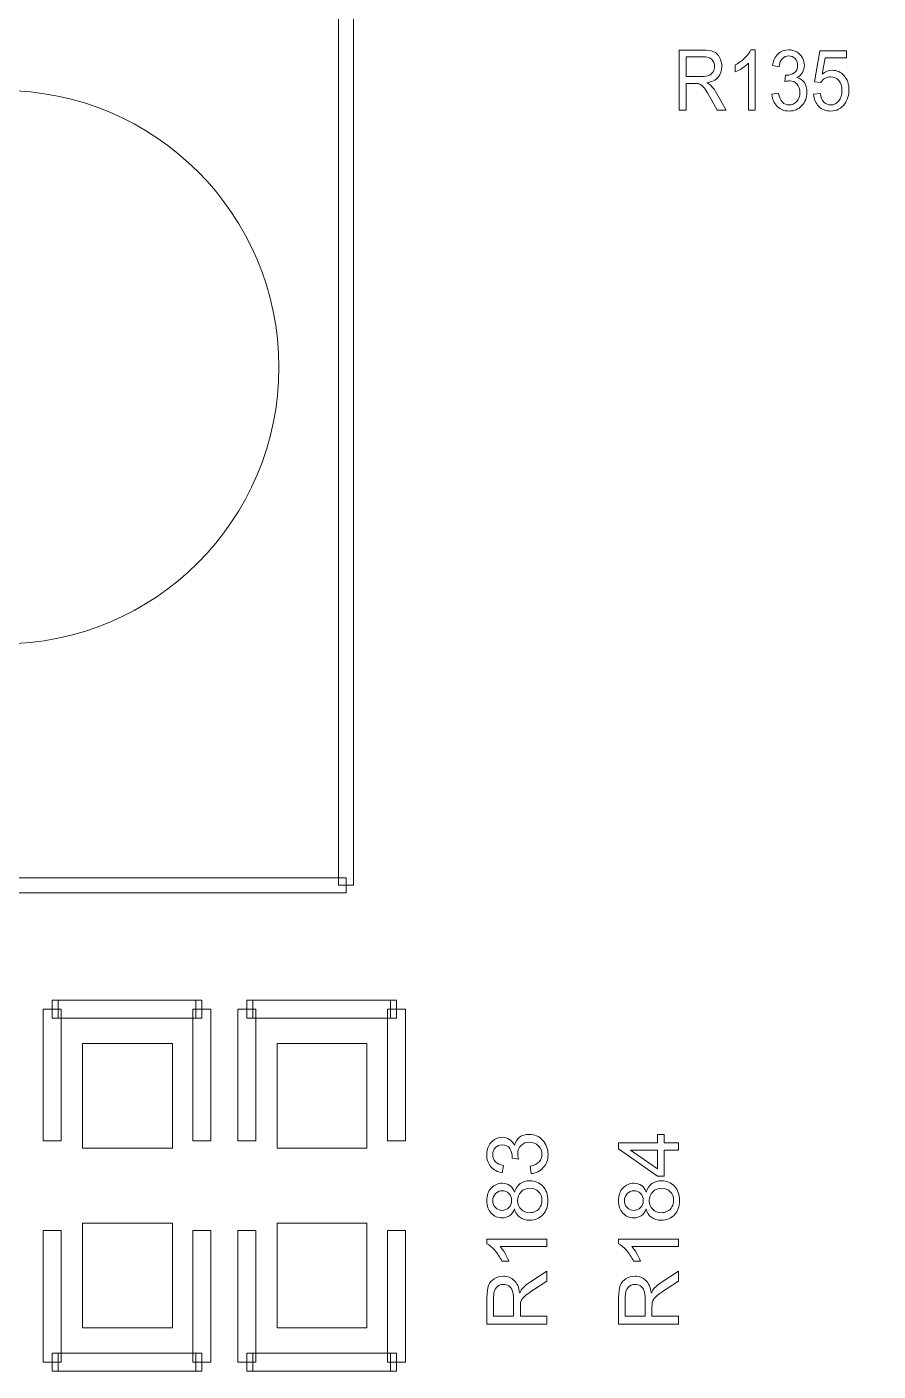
# Model space of a CAD drawing. Header units: millimetres. Extents: x -90 to 99, y -65 to 67.
# Drawn here: x 19.01 to 26.23, y 25.55 to 36.97 of the extents above; entities that cross this region are included whole.
import ezdxf

# ---------------------------------------------------------------- set-up
doc = ezdxf.new("R2010")
doc.units = ezdxf.units.MM
doc.header["$MEASUREMENT"] = 0
for name, color, linetype in [('BG_OUTLINE', 7, 'Continuous'), ('PG_SILKSCREEN_TOP', 7, 'Continuous'), ('PIN_TOP', 7, 'Continuous'), ('RD_SILKSCREEN_TOP', 7, 'Continuous')]:
    doc.layers.add(name, color=color, linetype=linetype)

msp = doc.modelspace()

# ---------------------------------------------------------------- linework, layer by layer
at = {"layer": 'BG_OUTLINE', "color": 3, "lineweight": 9}
msp.add_open_spline([(-71.7269, -61.8795), (-71.7269, -61.8795), (-71.7343, 42.2681), (-71.7343, 42.2681), (-71.7343, 42.2681), (-71.7348, 43.0066), (-71.4419, 43.715), (-70.92, 44.2375), (-70.92, 44.2375), (-70.3982, 44.76), (-69.6866, 45.0538), (-68.9482, 45.0543), (-68.9482, 45.0543), (-68.9482, 45.0543), (75.2046, 45.0543), (75.2046, 45.0543), (75.2046, 45.0543), (76.8319, 45.0552), (78.1763, 43.7805), (78.2661, 42.1556), (78.2661, 42.1556), (78.2661, 42.1556), (78.2661, 31.2814), (78.2661, 31.2814), (78.2661, 31.2814), (78.2661, 31.2814), (72.2646, 31.2814), (72.2646, 31.2814), (72.2646, 31.2814), (72.2646, 31.2814), (72.2646, 26.9814), (72.2646, 26.9814), (72.2646, 26.9814), (72.2646, 26.9814), (78.2661, 26.9814), (78.2661, 26.9814), (78.2661, 26.9814), (78.2661, 26.9814), (78.2661, 18.6553), (78.2661, 18.6553), (78.2661, 18.6553), (78.2661, 18.6553), (72.2496, 18.6553), (72.2496, 18.6553), (72.2496, 18.6553), (72.2496, 18.6553), (72.2496, 14.3553), (72.2496, 14.3553), (72.2496, 14.3553), (72.2496, 14.3553), (78.2661, 14.3553), (78.2661, 14.3553), (78.2661, 14.3553), (78.2661, 14.3553), (78.2661, 9.255), (78.2661, 9.255), (78.2661, 9.255), (78.2661, 9.255), (72.2648, 9.255), (72.2648, 9.255), (72.2648, 9.255), (72.2648, 9.255), (72.2648, 4.955), (72.2648, 4.955), (72.2648, 4.955), (72.2648, 4.955), (78.2661, 4.955), (78.2661, 4.955), (78.2661, 4.955), (78.2661, 4.955), (78.2661, -3.3762), (78.2661, -3.3762), (78.2661, -3.3762), (78.2661, -3.3762), (72.2445, -3.3762), (72.2445, -3.3762), (72.2445, -3.3762), (72.2445, -3.3762), (72.2445, -7.6762), (72.2445, -7.6762), (72.2445, -7.6762), (72.2445, -7.6762), (78.2661, -7.6762), (78.2661, -7.6762), (78.2661, -7.6762), (78.2661, -7.6762), (78.2661, -12.7615), (78.2661, -12.7615), (78.2661, -12.7615), (78.2661, -12.7615), (72.2651, -12.7615), (72.2651, -12.7615), (72.2651, -12.7615), (72.2651, -12.7615), (72.2651, -17.0615), (72.2651, -17.0615), (72.2651, -17.0615), (72.2651, -17.0615), (78.2661, -17.0615), (78.2661, -17.0615), (78.2661, -17.0615), (78.2661, -17.0615), (78.2661, -25.4097), (78.2661, -25.4097), (78.2661, -25.4097), (78.2661, -25.4097), (72.2656, -25.4097), (72.2656, -25.4097), (72.2656, -25.4097), (72.2656, -25.4097), (72.2656, -29.7097), (72.2656, -29.7097), (72.2656, -29.7097), (72.2656, -29.7097), (78.2661, -29.7097), (78.2661, -29.7097), (78.2661, -29.7097), (78.2661, -29.7097), (78.2661, -34.793), (78.2661, -34.793), (78.2661, -34.793), (78.2661, -34.793), (72.2679, -34.793), (72.2679, -34.793), (72.2679, -34.793), (72.2679, -34.793), (72.2679, -39.0929), (72.2679, -39.0929), (72.2679, -39.0929), (72.2679, -39.0929), (78.2661, -39.0929), (78.2661, -39.0929), (78.2661, -39.0929), (78.2661, -39.0929), (78.2661, -47.4269), (78.2661, -47.4269), (78.2661, -47.4269), (78.2661, -47.4269), (72.2679, -47.4269), (72.2679, -47.4269), (72.2679, -47.4269), (72.2679, -47.4269), (72.2679, -51.7269), (72.2679, -51.7269), (72.2679, -51.7269), (72.2679, -51.7269), (78.2661, -51.7269), (78.2661, -51.7269), (78.2661, -51.7269), (78.2661, -51.7269), (78.2661, -51.8138), (78.2661, -51.8138), (78.2661, -51.8138), (78.2661, -51.8138), (78.2656, -61.8468), (78.2656, -61.8468), (78.2656, -61.8468), (78.2661, -62.6669), (77.9407, -63.4536), (77.3612, -64.0339), (77.3612, -64.0339), (76.7817, -64.6142), (75.9915, -64.9405), (75.1713, -64.941), (75.1713, -64.941), (75.1713, -64.941), (-68.6609, -64.9456), (-68.6609, -64.9456), (-68.6609, -64.9456), (-69.4735, -64.9461), (-70.2531, -64.6237), (-70.8281, -64.0495), (-70.8281, -64.0495), (-71.4031, -63.4752), (-71.7264, -62.6922), (-71.7269, -61.8795)], degree=3, knots=[0, 0, 0, 0, 0.0227273, 0.0227273, 0.0227273, 0.0227273, 0.0454545, 0.0454545, 0.0454545, 0.0454545, 0.0681818, 0.0681818, 0.0681818, 0.0681818, 0.0909091, 0.0909091, 0.0909091, 0.0909091, 0.1136364, 0.1136364, 0.1136364, 0.1136364, 0.1363636, 0.1363636, 0.1363636, 0.1363636, 0.1590909, 0.1590909, 0.1590909, 0.1590909, 0.1818182, 0.1818182, 0.1818182, 0.1818182, 0.2045455, 0.2045455, 0.2045455, 0.2045455, 0.2272727, 0.2272727, 0.2272727, 0.2272727, 0.25, 0.25, 0.25, 0.25, 0.2727273, 0.2727273, 0.2727273, 0.2727273, 0.2954545, 0.2954545, 0.2954545, 0.2954545, 0.3181818, 0.3181818, 0.3181818, 0.3181818, 0.3409091, 0.3409091, 0.3409091, 0.3409091, 0.3636364, 0.3636364, 0.3636364, 0.3636364, 0.3863636, 0.3863636, 0.3863636, 0.3863636, 0.4090909, 0.4090909, 0.4090909, 0.4090909, 0.4318182, 0.4318182, 0.4318182, 0.4318182, 0.4545455, 0.4545455, 0.4545455, 0.4545455, 0.4772727, 0.4772727, 0.4772727, 0.4772727, 0.5, 0.5, 0.5, 0.5, 0.5227273, 0.5227273, 0.5227273, 0.5227273, 0.5454545, 0.5454545, 0.5454545, 0.5454545, 0.5681818, 0.5681818, 0.5681818, 0.5681818, 0.5909091, 0.5909091, 0.5909091, 0.5909091, 0.6136364, 0.6136364, 0.6136364, 0.6136364, 0.6363636, 0.6363636, 0.6363636, 0.6363636, 0.6590909, 0.6590909, 0.6590909, 0.6590909, 0.6818182, 0.6818182, 0.6818182, 0.6818182, 0.7045455, 0.7045455, 0.7045455, 0.7045455, 0.7272727, 0.7272727, 0.7272727, 0.7272727, 0.75, 0.75, 0.75, 0.75, 0.7727273, 0.7727273, 0.7727273, 0.7727273, 0.7954545, 0.7954545, 0.7954545, 0.7954545, 0.8181818, 0.8181818, 0.8181818, 0.8181818, 0.8409091, 0.8409091, 0.8409091, 0.8409091, 0.8636364, 0.8636364, 0.8636364, 0.8636364, 0.8863636, 0.8863636, 0.8863636, 0.8863636, 0.9090909, 0.9090909, 0.9090909, 0.9090909, 0.9318182, 0.9318182, 0.9318182, 0.9318182, 0.9545455, 0.9545455, 0.9545455, 0.9545455, 0.9772727, 0.9772727, 0.9772727, 0.9772727, 1, 1, 1, 1], dxfattribs=at)
at = {"layer": 'PG_SILKSCREEN_TOP', "color": 6, "lineweight": 9}
for points in [[(21.6535, 44.9003), (21.6535, 44.9003), (21.7805, 44.9003), (21.7805, 44.9003), (21.7805, 44.9003), (21.7805, 44.9003), (21.7805, 29.6799), (21.7805, 29.6799), (21.7805, 29.6799), (21.7805, 29.6799), (21.6535, 29.6799), (21.6535, 29.6799), (21.6535, 29.6799), (21.6535, 29.6799), (21.6535, 44.9003), (21.6535, 44.9003)], [(21.717, 29.7434), (21.717, 29.7434), (21.717, 29.6164), (21.717, 29.6164), (21.717, 29.6164), (21.717, 29.6164), (-9.1227, 29.6164), (-9.1227, 29.6164), (-9.1227, 29.6164), (-9.1227, 29.6164), (-9.1227, 29.7434), (-9.1227, 29.7434), (-9.1227, 29.7434), (-9.1227, 29.7434), (21.717, 29.7434), (21.717, 29.7434)], [(19.223, 28.5516), (19.223, 28.5516), (19.223, 28.704), (19.223, 28.704), (19.223, 28.704), (19.223, 28.704), (19.2738, 28.704), (19.2738, 28.704), (19.2738, 28.704), (19.2738, 28.704), (19.2738, 28.5516), (19.2738, 28.5516), (19.2738, 28.5516), (19.2738, 28.5516), (19.223, 28.5516), (19.223, 28.5516)], [(19.2738, 28.5516), (19.2738, 28.5516), (19.2738, 28.704), (19.2738, 28.704), (19.2738, 28.704), (19.2738, 28.704), (20.4422, 28.704), (20.4422, 28.704), (20.4422, 28.704), (20.4422, 28.704), (20.4422, 28.5516), (20.4422, 28.5516), (20.4422, 28.5516), (20.4422, 28.5516), (19.2738, 28.5516), (19.2738, 28.5516)], [(20.4422, 28.5516), (20.4422, 28.5516), (20.4422, 28.704), (20.4422, 28.704), (20.4422, 28.704), (20.4422, 28.704), (20.493, 28.704), (20.493, 28.704), (20.493, 28.704), (20.493, 28.704), (20.493, 28.5516), (20.493, 28.5516), (20.493, 28.5516), (20.493, 28.5516), (20.4422, 28.5516), (20.4422, 28.5516)], [(20.874, 28.5516), (20.874, 28.5516), (20.874, 28.704), (20.874, 28.704), (20.874, 28.704), (20.874, 28.704), (20.9248, 28.704), (20.9248, 28.704), (20.9248, 28.704), (20.9248, 28.704), (20.9248, 28.5516), (20.9248, 28.5516), (20.9248, 28.5516), (20.9248, 28.5516), (20.874, 28.5516), (20.874, 28.5516)], [(20.9248, 28.5516), (20.9248, 28.5516), (20.9248, 28.704), (20.9248, 28.704), (20.9248, 28.704), (20.9248, 28.704), (22.0932, 28.704), (22.0932, 28.704), (22.0932, 28.704), (22.0932, 28.704), (22.0932, 28.5516), (22.0932, 28.5516), (22.0932, 28.5516), (22.0932, 28.5516), (20.9248, 28.5516), (20.9248, 28.5516)], [(22.0932, 28.5516), (22.0932, 28.5516), (22.0932, 28.704), (22.0932, 28.704), (22.0932, 28.704), (22.0932, 28.704), (22.144, 28.704), (22.144, 28.704), (22.144, 28.704), (22.144, 28.704), (22.144, 28.5516), (22.144, 28.5516), (22.144, 28.5516), (22.144, 28.5516), (22.0932, 28.5516), (22.0932, 28.5516)], [(19.2992, 27.5102), (19.2992, 27.5102), (19.1468, 27.5102), (19.1468, 27.5102), (19.1468, 27.5102), (19.1468, 27.5102), (19.1468, 28.6278), (19.1468, 28.6278), (19.1468, 28.6278), (19.1468, 28.6278), (19.2992, 28.6278), (19.2992, 28.6278), (19.2992, 28.6278), (19.2992, 28.6278), (19.2992, 27.5102), (19.2992, 27.5102)], [(20.4168, 28.6278), (20.4168, 28.6278), (20.5692, 28.6278), (20.5692, 28.6278), (20.5692, 28.6278), (20.5692, 28.6278), (20.5692, 27.5102), (20.5692, 27.5102), (20.5692, 27.5102), (20.5692, 27.5102), (20.4168, 27.5102), (20.4168, 27.5102), (20.4168, 27.5102), (20.4168, 27.5102), (20.4168, 28.6278), (20.4168, 28.6278)], [(20.9502, 27.5102), (20.9502, 27.5102), (20.7978, 27.5102), (20.7978, 27.5102), (20.7978, 27.5102), (20.7978, 27.5102), (20.7978, 28.6278), (20.7978, 28.6278), (20.7978, 28.6278), (20.7978, 28.6278), (20.9502, 28.6278), (20.9502, 28.6278), (20.9502, 28.6278), (20.9502, 28.6278), (20.9502, 27.5102), (20.9502, 27.5102)], [(22.0678, 28.6278), (22.0678, 28.6278), (22.2202, 28.6278), (22.2202, 28.6278), (22.2202, 28.6278), (22.2202, 28.6278), (22.2202, 27.5102), (22.2202, 27.5102), (22.2202, 27.5102), (22.2202, 27.5102), (22.0678, 27.5102), (22.0678, 27.5102), (22.0678, 27.5102), (22.0678, 27.5102), (22.0678, 28.6278), (22.0678, 28.6278)], [(19.1468, 26.7482), (19.1468, 26.7482), (19.2992, 26.7482), (19.2992, 26.7482), (19.2992, 26.7482), (19.2992, 26.7482), (19.2992, 25.6306), (19.2992, 25.6306), (19.2992, 25.6306), (19.2992, 25.6306), (19.1468, 25.6306), (19.1468, 25.6306), (19.1468, 25.6306), (19.1468, 25.6306), (19.1468, 26.7482), (19.1468, 26.7482)], [(20.5692, 25.6306), (20.5692, 25.6306), (20.4168, 25.6306), (20.4168, 25.6306), (20.4168, 25.6306), (20.4168, 25.6306), (20.4168, 26.7482), (20.4168, 26.7482), (20.4168, 26.7482), (20.4168, 26.7482), (20.5692, 26.7482), (20.5692, 26.7482), (20.5692, 26.7482), (20.5692, 26.7482), (20.5692, 25.6306), (20.5692, 25.6306)], [(20.7978, 26.7482), (20.7978, 26.7482), (20.9502, 26.7482), (20.9502, 26.7482), (20.9502, 26.7482), (20.9502, 26.7482), (20.9502, 25.6306), (20.9502, 25.6306), (20.9502, 25.6306), (20.9502, 25.6306), (20.7978, 25.6306), (20.7978, 25.6306), (20.7978, 25.6306), (20.7978, 25.6306), (20.7978, 26.7482), (20.7978, 26.7482)], [(22.2202, 25.6306), (22.2202, 25.6306), (22.0678, 25.6306), (22.0678, 25.6306), (22.0678, 25.6306), (22.0678, 25.6306), (22.0678, 26.7482), (22.0678, 26.7482), (22.0678, 26.7482), (22.0678, 26.7482), (22.2202, 26.7482), (22.2202, 26.7482), (22.2202, 26.7482), (22.2202, 26.7482), (22.2202, 25.6306), (22.2202, 25.6306)], [(19.223, 25.5544), (19.223, 25.5544), (19.223, 25.7068), (19.223, 25.7068), (19.223, 25.7068), (19.223, 25.7068), (19.2738, 25.7068), (19.2738, 25.7068), (19.2738, 25.7068), (19.2738, 25.7068), (19.2738, 25.5544), (19.2738, 25.5544), (19.2738, 25.5544), (19.2738, 25.5544), (19.223, 25.5544), (19.223, 25.5544)], [(19.2738, 25.5544), (19.2738, 25.5544), (19.2738, 25.7068), (19.2738, 25.7068), (19.2738, 25.7068), (19.2738, 25.7068), (20.4422, 25.7068), (20.4422, 25.7068), (20.4422, 25.7068), (20.4422, 25.7068), (20.4422, 25.5544), (20.4422, 25.5544), (20.4422, 25.5544), (20.4422, 25.5544), (19.2738, 25.5544), (19.2738, 25.5544)], [(20.4422, 25.5544), (20.4422, 25.5544), (20.4422, 25.7068), (20.4422, 25.7068), (20.4422, 25.7068), (20.4422, 25.7068), (20.493, 25.7068), (20.493, 25.7068), (20.493, 25.7068), (20.493, 25.7068), (20.493, 25.5544), (20.493, 25.5544), (20.493, 25.5544), (20.493, 25.5544), (20.4422, 25.5544), (20.4422, 25.5544)], [(20.874, 25.5544), (20.874, 25.5544), (20.874, 25.7068), (20.874, 25.7068), (20.874, 25.7068), (20.874, 25.7068), (20.9248, 25.7068), (20.9248, 25.7068), (20.9248, 25.7068), (20.9248, 25.7068), (20.9248, 25.5544), (20.9248, 25.5544), (20.9248, 25.5544), (20.9248, 25.5544), (20.874, 25.5544), (20.874, 25.5544)], [(20.9248, 25.5544), (20.9248, 25.5544), (20.9248, 25.7068), (20.9248, 25.7068), (20.9248, 25.7068), (20.9248, 25.7068), (22.0932, 25.7068), (22.0932, 25.7068), (22.0932, 25.7068), (22.0932, 25.7068), (22.0932, 25.5544), (22.0932, 25.5544), (22.0932, 25.5544), (22.0932, 25.5544), (20.9248, 25.5544), (20.9248, 25.5544)], [(22.0932, 25.5544), (22.0932, 25.5544), (22.0932, 25.7068), (22.0932, 25.7068), (22.0932, 25.7068), (22.0932, 25.7068), (22.144, 25.7068), (22.144, 25.7068), (22.144, 25.7068), (22.144, 25.7068), (22.144, 25.5544), (22.144, 25.5544), (22.144, 25.5544), (22.144, 25.5544), (22.0932, 25.5544), (22.0932, 25.5544)]]:
    msp.add_open_spline(points, degree=3, knots=[0, 0, 0, 0, 0.25, 0.25, 0.25, 0.25, 0.5, 0.5, 0.5, 0.5, 0.75, 0.75, 0.75, 0.75, 1, 1, 1, 1], dxfattribs=at)
at = {"layer": 'PIN_TOP', "lineweight": 9}
for points in [[(21.1471, 34.0799), (21.1471, 35.3778), (20.0949, 36.43), (18.7971, 36.43), (18.7971, 36.43), (17.4992, 36.43), (16.447, 35.3778), (16.447, 34.08), (16.447, 34.08), (16.447, 32.7821), (17.4992, 31.7299), (18.797, 31.7299), (18.797, 31.7299), (20.0949, 31.7299), (21.1471, 32.7821), (21.1471, 34.0799)], [(19.4806, 28.3357), (19.4806, 28.3357), (20.2426, 28.3357), (20.2426, 28.3357), (20.2426, 28.3357), (20.2426, 28.3357), (20.2426, 27.4467), (20.2426, 27.4467), (20.2426, 27.4467), (20.2426, 27.4467), (19.4806, 27.4467), (19.4806, 27.4467), (19.4806, 27.4467), (19.4806, 27.4467), (19.4806, 28.3357), (19.4806, 28.3357)], [(21.1316, 28.3357), (21.1316, 28.3357), (21.8936, 28.3357), (21.8936, 28.3357), (21.8936, 28.3357), (21.8936, 28.3357), (21.8936, 27.4467), (21.8936, 27.4467), (21.8936, 27.4467), (21.8936, 27.4467), (21.1316, 27.4467), (21.1316, 27.4467), (21.1316, 27.4467), (21.1316, 27.4467), (21.1316, 28.3357), (21.1316, 28.3357)], [(19.4806, 26.8117), (19.4806, 26.8117), (20.2426, 26.8117), (20.2426, 26.8117), (20.2426, 26.8117), (20.2426, 26.8117), (20.2426, 25.9227), (20.2426, 25.9227), (20.2426, 25.9227), (20.2426, 25.9227), (19.4806, 25.9227), (19.4806, 25.9227), (19.4806, 25.9227), (19.4806, 25.9227), (19.4806, 26.8117), (19.4806, 26.8117)], [(21.1316, 26.8117), (21.1316, 26.8117), (21.8936, 26.8117), (21.8936, 26.8117), (21.8936, 26.8117), (21.8936, 26.8117), (21.8936, 25.9227), (21.8936, 25.9227), (21.8936, 25.9227), (21.8936, 25.9227), (21.1316, 25.9227), (21.1316, 25.9227), (21.1316, 25.9227), (21.1316, 25.9227), (21.1316, 26.8117), (21.1316, 26.8117)]]:
    msp.add_open_spline(points, degree=3, knots=[0, 0, 0, 0, 0.25, 0.25, 0.25, 0.25, 0.5, 0.5, 0.5, 0.5, 0.75, 0.75, 0.75, 0.75, 1, 1, 1, 1], dxfattribs=at)
at = {"layer": 'RD_SILKSCREEN_TOP', "color": 8, "lineweight": 9}
for points, knots in [([(24.5434, 36.2646), (24.5434, 36.2646), (24.5434, 36.7737), (24.5434, 36.7737), (24.5434, 36.7737), (24.5434, 36.7737), (24.7449, 36.7737), (24.7449, 36.7737), (24.7449, 36.7737), (24.7855, 36.7737), (24.8163, 36.7691), (24.8373, 36.76), (24.8373, 36.76), (24.8584, 36.7508), (24.8752, 36.7347), (24.888, 36.7116), (24.888, 36.7116), (24.9006, 36.6884), (24.9068, 36.6628), (24.9068, 36.6348), (24.9068, 36.6348), (24.9068, 36.5986), (24.8964, 36.5683), (24.8755, 36.5435), (24.8755, 36.5435), (24.8546, 36.5187), (24.8223, 36.503), (24.7787, 36.4962), (24.7787, 36.4962), (24.7947, 36.4877), (24.8068, 36.4793), (24.815, 36.4708), (24.815, 36.4708), (24.8326, 36.4528), (24.8492, 36.4302), (24.865, 36.4032), (24.865, 36.4032), (24.865, 36.4032), (24.944, 36.2646), (24.944, 36.2646), (24.944, 36.2646), (24.944, 36.2646), (24.8683, 36.2646), (24.8683, 36.2646), (24.8683, 36.2646), (24.8683, 36.2646), (24.8082, 36.3706), (24.8082, 36.3706), (24.8082, 36.3706), (24.7906, 36.401), (24.7762, 36.4245), (24.7647, 36.4406), (24.7647, 36.4406), (24.7534, 36.4569), (24.7432, 36.4682), (24.7343, 36.4746), (24.7343, 36.4746), (24.7253, 36.4812), (24.7162, 36.4857), (24.7069, 36.4883), (24.7069, 36.4883), (24.7, 36.4898), (24.6889, 36.4906), (24.6733, 36.4906), (24.6733, 36.4906), (24.6733, 36.4906), (24.6036, 36.4906), (24.6036, 36.4906), (24.6036, 36.4906), (24.6036, 36.4906), (24.6036, 36.2646), (24.6036, 36.2646), (24.6036, 36.2646), (24.6036, 36.2646), (24.5434, 36.2646), (24.5434, 36.2646)], [0, 0, 0, 0, 0.0526316, 0.0526316, 0.0526316, 0.0526316, 0.1052632, 0.1052632, 0.1052632, 0.1052632, 0.1578947, 0.1578947, 0.1578947, 0.1578947, 0.2105263, 0.2105263, 0.2105263, 0.2105263, 0.2631579, 0.2631579, 0.2631579, 0.2631579, 0.3157895, 0.3157895, 0.3157895, 0.3157895, 0.3684211, 0.3684211, 0.3684211, 0.3684211, 0.4210526, 0.4210526, 0.4210526, 0.4210526, 0.4736842, 0.4736842, 0.4736842, 0.4736842, 0.5263158, 0.5263158, 0.5263158, 0.5263158, 0.5789474, 0.5789474, 0.5789474, 0.5789474, 0.6315789, 0.6315789, 0.6315789, 0.6315789, 0.6842105, 0.6842105, 0.6842105, 0.6842105, 0.7368421, 0.7368421, 0.7368421, 0.7368421, 0.7894737, 0.7894737, 0.7894737, 0.7894737, 0.8421053, 0.8421053, 0.8421053, 0.8421053, 0.8947368, 0.8947368, 0.8947368, 0.8947368, 0.9473684, 0.9473684, 0.9473684, 0.9473684, 1, 1, 1, 1]), ([(25.1886, 36.2646), (25.1886, 36.2646), (25.1329, 36.2646), (25.1329, 36.2646), (25.1329, 36.2646), (25.1329, 36.2646), (25.1329, 36.6629), (25.1329, 36.6629), (25.1329, 36.6629), (25.1194, 36.6485), (25.1018, 36.6342), (25.08, 36.6198), (25.08, 36.6198), (25.0582, 36.6055), (25.0385, 36.5947), (25.0212, 36.5876), (25.0212, 36.5876), (25.0212, 36.5876), (25.0212, 36.6479), (25.0212, 36.6479), (25.0212, 36.6479), (25.0525, 36.6644), (25.0798, 36.6843), (25.1031, 36.7077), (25.1031, 36.7077), (25.1264, 36.7311), (25.143, 36.7538), (25.1527, 36.7758), (25.1527, 36.7758), (25.1527, 36.7758), (25.1886, 36.7758), (25.1886, 36.7758), (25.1886, 36.7758), (25.1886, 36.7758), (25.1886, 36.2646), (25.1886, 36.2646)], [0, 0, 0, 0, 0.1111111, 0.1111111, 0.1111111, 0.1111111, 0.2222222, 0.2222222, 0.2222222, 0.2222222, 0.3333333, 0.3333333, 0.3333333, 0.3333333, 0.4444444, 0.4444444, 0.4444444, 0.4444444, 0.5555556, 0.5555556, 0.5555556, 0.5555556, 0.6666667, 0.6666667, 0.6666667, 0.6666667, 0.7777778, 0.7777778, 0.7777778, 0.7777778, 0.8888889, 0.8888889, 0.8888889, 0.8888889, 1, 1, 1, 1]), ([(25.3319, 36.399), (25.3319, 36.399), (25.3876, 36.4073), (25.3876, 36.4073), (25.3876, 36.4073), (25.3941, 36.3719), (25.405, 36.3464), (25.4204, 36.3307), (25.4204, 36.3307), (25.4358, 36.3151), (25.4546, 36.3073), (25.4766, 36.3073), (25.4766, 36.3073), (25.5029, 36.3073), (25.5251, 36.3175), (25.5432, 36.3379), (25.5432, 36.3379), (25.5612, 36.3582), (25.5703, 36.3835), (25.5703, 36.4136), (25.5703, 36.4136), (25.5703, 36.4423), (25.562, 36.466), (25.5452, 36.4846), (25.5452, 36.4846), (25.5284, 36.5032), (25.5072, 36.5126), (25.4813, 36.5126), (25.4813, 36.5126), (25.4707, 36.5126), (25.4576, 36.5102), (25.4419, 36.5056), (25.4419, 36.5056), (25.4419, 36.5056), (25.4481, 36.5605), (25.4481, 36.5605), (25.4481, 36.5605), (25.4519, 36.56), (25.4548, 36.5597), (25.4572, 36.5597), (25.4572, 36.5597), (25.4809, 36.5597), (25.5023, 36.5667), (25.5213, 36.5806), (25.5213, 36.5806), (25.5404, 36.5945), (25.5498, 36.6159), (25.5498, 36.6449), (25.5498, 36.6449), (25.5498, 36.6677), (25.5429, 36.6868), (25.529, 36.7018), (25.529, 36.7018), (25.5152, 36.7168), (25.4973, 36.7244), (25.4754, 36.7244), (25.4754, 36.7244), (25.4537, 36.7244), (25.4356, 36.7167), (25.4212, 36.7015), (25.4212, 36.7015), (25.4067, 36.6862), (25.3973, 36.6632), (25.3932, 36.6326), (25.3932, 36.6326), (25.3932, 36.6326), (25.3375, 36.6438), (25.3375, 36.6438), (25.3375, 36.6438), (25.3442, 36.6857), (25.3598, 36.7182), (25.3839, 36.7412), (25.3839, 36.7412), (25.4081, 36.7642), (25.4382, 36.7758), (25.4742, 36.7758), (25.4742, 36.7758), (25.4989, 36.7758), (25.5218, 36.7698), (25.5427, 36.7579), (25.5427, 36.7579), (25.5635, 36.746), (25.5795, 36.7297), (25.5906, 36.7091), (25.5906, 36.7091), (25.6016, 36.6885), (25.6073, 36.6667), (25.6073, 36.6434), (25.6073, 36.6434), (25.6073, 36.6215), (25.602, 36.6015), (25.5914, 36.5833), (25.5914, 36.5833), (25.5808, 36.5653), (25.5652, 36.551), (25.5446, 36.5403), (25.5446, 36.5403), (25.5714, 36.5334), (25.5923, 36.519), (25.6073, 36.497), (25.6073, 36.497), (25.6221, 36.4752), (25.6295, 36.4479), (25.6295, 36.415), (25.6295, 36.415), (25.6295, 36.3706), (25.6151, 36.3329), (25.5861, 36.3019), (25.5861, 36.3019), (25.5572, 36.271), (25.5206, 36.2556), (25.4764, 36.2556), (25.4764, 36.2556), (25.4364, 36.2556), (25.4033, 36.2689), (25.377, 36.2955), (25.377, 36.2955), (25.3506, 36.3221), (25.3356, 36.3566), (25.3319, 36.399)], [0, 0, 0, 0, 0.0333333, 0.0333333, 0.0333333, 0.0333333, 0.0666667, 0.0666667, 0.0666667, 0.0666667, 0.1, 0.1, 0.1, 0.1, 0.1333333, 0.1333333, 0.1333333, 0.1333333, 0.1666667, 0.1666667, 0.1666667, 0.1666667, 0.2, 0.2, 0.2, 0.2, 0.2333333, 0.2333333, 0.2333333, 0.2333333, 0.2666667, 0.2666667, 0.2666667, 0.2666667, 0.3, 0.3, 0.3, 0.3, 0.3333333, 0.3333333, 0.3333333, 0.3333333, 0.3666667, 0.3666667, 0.3666667, 0.3666667, 0.4, 0.4, 0.4, 0.4, 0.4333333, 0.4333333, 0.4333333, 0.4333333, 0.4666667, 0.4666667, 0.4666667, 0.4666667, 0.5, 0.5, 0.5, 0.5, 0.5333333, 0.5333333, 0.5333333, 0.5333333, 0.5666667, 0.5666667, 0.5666667, 0.5666667, 0.6, 0.6, 0.6, 0.6, 0.6333333, 0.6333333, 0.6333333, 0.6333333, 0.6666667, 0.6666667, 0.6666667, 0.6666667, 0.7, 0.7, 0.7, 0.7, 0.7333333, 0.7333333, 0.7333333, 0.7333333, 0.7666667, 0.7666667, 0.7666667, 0.7666667, 0.8, 0.8, 0.8, 0.8, 0.8333333, 0.8333333, 0.8333333, 0.8333333, 0.8666667, 0.8666667, 0.8666667, 0.8666667, 0.9, 0.9, 0.9, 0.9, 0.9333333, 0.9333333, 0.9333333, 0.9333333, 0.9666667, 0.9666667, 0.9666667, 0.9666667, 1, 1, 1, 1]), ([(25.6846, 36.3979), (25.6846, 36.3979), (25.7433, 36.4035), (25.7433, 36.4035), (25.7433, 36.4035), (25.7476, 36.3715), (25.7577, 36.3476), (25.7735, 36.3315), (25.7735, 36.3315), (25.7893, 36.3153), (25.8084, 36.3073), (25.8307, 36.3073), (25.8307, 36.3073), (25.8576, 36.3073), (25.8804, 36.3187), (25.8988, 36.3413), (25.8988, 36.3413), (25.9175, 36.364), (25.9268, 36.3942), (25.9268, 36.4316), (25.9268, 36.4316), (25.9268, 36.4673), (25.9179, 36.4954), (25.9, 36.516), (25.9, 36.516), (25.8821, 36.5366), (25.8587, 36.5469), (25.8297, 36.5469), (25.8297, 36.5469), (25.8118, 36.5469), (25.7955, 36.5423), (25.7811, 36.5332), (25.7811, 36.5332), (25.7666, 36.5241), (25.7553, 36.5122), (25.747, 36.4976), (25.747, 36.4976), (25.747, 36.4976), (25.6946, 36.5052), (25.6946, 36.5052), (25.6946, 36.5052), (25.6946, 36.5052), (25.7387, 36.7667), (25.7387, 36.7667), (25.7387, 36.7667), (25.7387, 36.7667), (25.9647, 36.7667), (25.9647, 36.7667), (25.9647, 36.7667), (25.9647, 36.7667), (25.9647, 36.707), (25.9647, 36.707), (25.9647, 36.707), (25.9647, 36.707), (25.7833, 36.707), (25.7833, 36.707), (25.7833, 36.707), (25.7833, 36.707), (25.7587, 36.5702), (25.7587, 36.5702), (25.7587, 36.5702), (25.7861, 36.5915), (25.8147, 36.6022), (25.8446, 36.6022), (25.8446, 36.6022), (25.8844, 36.6022), (25.9178, 36.5868), (25.9451, 36.556), (25.9451, 36.556), (25.9724, 36.5251), (25.9861, 36.4855), (25.9861, 36.4372), (25.9861, 36.4372), (25.9861, 36.3911), (25.974, 36.3512), (25.9501, 36.3177), (25.9501, 36.3177), (25.9209, 36.2766), (25.8811, 36.2559), (25.8307, 36.2559), (25.8307, 36.2559), (25.7893, 36.2559), (25.7555, 36.2689), (25.7295, 36.2948), (25.7295, 36.2948), (25.7033, 36.3208), (25.6884, 36.3552), (25.6846, 36.3979)], [0, 0, 0, 0, 0.0454545, 0.0454545, 0.0454545, 0.0454545, 0.0909091, 0.0909091, 0.0909091, 0.0909091, 0.1363636, 0.1363636, 0.1363636, 0.1363636, 0.1818182, 0.1818182, 0.1818182, 0.1818182, 0.2272727, 0.2272727, 0.2272727, 0.2272727, 0.2727273, 0.2727273, 0.2727273, 0.2727273, 0.3181818, 0.3181818, 0.3181818, 0.3181818, 0.3636364, 0.3636364, 0.3636364, 0.3636364, 0.4090909, 0.4090909, 0.4090909, 0.4090909, 0.4545455, 0.4545455, 0.4545455, 0.4545455, 0.5, 0.5, 0.5, 0.5, 0.5454545, 0.5454545, 0.5454545, 0.5454545, 0.5909091, 0.5909091, 0.5909091, 0.5909091, 0.6363636, 0.6363636, 0.6363636, 0.6363636, 0.6818182, 0.6818182, 0.6818182, 0.6818182, 0.7272727, 0.7272727, 0.7272727, 0.7272727, 0.7727273, 0.7727273, 0.7727273, 0.7727273, 0.8181818, 0.8181818, 0.8181818, 0.8181818, 0.8636364, 0.8636364, 0.8636364, 0.8636364, 0.9090909, 0.9090909, 0.9090909, 0.9090909, 0.9545455, 0.9545455, 0.9545455, 0.9545455, 1, 1, 1, 1]), ([(24.6036, 36.549), (24.6036, 36.549), (24.7329, 36.549), (24.7329, 36.549), (24.7329, 36.549), (24.7603, 36.549), (24.7819, 36.5522), (24.7973, 36.5586), (24.7973, 36.5586), (24.8129, 36.565), (24.8247, 36.5752), (24.8327, 36.5891), (24.8327, 36.5891), (24.8407, 36.6031), (24.8447, 36.6183), (24.8447, 36.6348), (24.8447, 36.6348), (24.8447, 36.6588), (24.8371, 36.6786), (24.8214, 36.6942), (24.8214, 36.6942), (24.8058, 36.7097), (24.7812, 36.7174), (24.7474, 36.7174), (24.7474, 36.7174), (24.7474, 36.7174), (24.6036, 36.7174), (24.6036, 36.7174), (24.6036, 36.7174), (24.6036, 36.7174), (24.6036, 36.549), (24.6036, 36.549)], [0, 0, 0, 0, 0.125, 0.125, 0.125, 0.125, 0.25, 0.25, 0.25, 0.25, 0.375, 0.375, 0.375, 0.375, 0.5, 0.5, 0.5, 0.5, 0.625, 0.625, 0.625, 0.625, 0.75, 0.75, 0.75, 0.75, 0.875, 0.875, 0.875, 0.875, 1, 1, 1, 1]), ([(23.288, 27.2318), (23.288, 27.2318), (23.2797, 27.2942), (23.2797, 27.2942), (23.2797, 27.2942), (23.3151, 27.3015), (23.3406, 27.3137), (23.3563, 27.3309), (23.3563, 27.3309), (23.3719, 27.3482), (23.3797, 27.3692), (23.3797, 27.3939), (23.3797, 27.3939), (23.3797, 27.4233), (23.3695, 27.4482), (23.3491, 27.4685), (23.3491, 27.4685), (23.3288, 27.4886), (23.3035, 27.4988), (23.2734, 27.4988), (23.2734, 27.4988), (23.2447, 27.4988), (23.221, 27.4895), (23.2024, 27.4707), (23.2024, 27.4707), (23.1838, 27.4519), (23.1744, 27.4281), (23.1744, 27.3991), (23.1744, 27.3991), (23.1744, 27.3873), (23.1768, 27.3726), (23.1814, 27.355), (23.1814, 27.355), (23.1814, 27.355), (23.1265, 27.362), (23.1265, 27.362), (23.1265, 27.362), (23.127, 27.3662), (23.1273, 27.3695), (23.1273, 27.3721), (23.1273, 27.3721), (23.1273, 27.3987), (23.1203, 27.4226), (23.1064, 27.4439), (23.1064, 27.4439), (23.0925, 27.4653), (23.0711, 27.4759), (23.0421, 27.4759), (23.0421, 27.4759), (23.0193, 27.4759), (23.0002, 27.4681), (22.9852, 27.4526), (22.9852, 27.4526), (22.9702, 27.4371), (22.9626, 27.417), (22.9626, 27.3925), (22.9626, 27.3925), (22.9626, 27.3682), (22.9703, 27.3479), (22.9855, 27.3318), (22.9855, 27.3318), (23.0008, 27.3156), (23.0238, 27.3051), (23.0544, 27.3005), (23.0544, 27.3005), (23.0544, 27.3005), (23.0432, 27.2381), (23.0432, 27.2381), (23.0432, 27.2381), (23.0013, 27.2456), (22.9688, 27.2631), (22.9458, 27.2901), (22.9458, 27.2901), (22.9228, 27.3172), (22.9112, 27.3509), (22.9112, 27.3912), (22.9112, 27.3912), (22.9112, 27.4189), (22.9172, 27.4445), (22.9291, 27.4679), (22.9291, 27.4679), (22.941, 27.4912), (22.9573, 27.5091), (22.9779, 27.5216), (22.9779, 27.5216), (22.9985, 27.5339), (23.0203, 27.5402), (23.0436, 27.5402), (23.0436, 27.5402), (23.0655, 27.5402), (23.0855, 27.5343), (23.1037, 27.5224), (23.1037, 27.5224), (23.1217, 27.5106), (23.136, 27.4931), (23.1467, 27.47), (23.1467, 27.47), (23.1536, 27.5001), (23.168, 27.5235), (23.19, 27.5402), (23.19, 27.5402), (23.2118, 27.5568), (23.2391, 27.5651), (23.272, 27.5651), (23.272, 27.5651), (23.3164, 27.5651), (23.3541, 27.549), (23.3851, 27.5165), (23.3851, 27.5165), (23.416, 27.4841), (23.4314, 27.4431), (23.4314, 27.3936), (23.4314, 27.3936), (23.4314, 27.3489), (23.4181, 27.3118), (23.3915, 27.2823), (23.3915, 27.2823), (23.3649, 27.2528), (23.3304, 27.2359), (23.288, 27.2318)], [0, 0, 0, 0, 0.0333333, 0.0333333, 0.0333333, 0.0333333, 0.0666667, 0.0666667, 0.0666667, 0.0666667, 0.1, 0.1, 0.1, 0.1, 0.1333333, 0.1333333, 0.1333333, 0.1333333, 0.1666667, 0.1666667, 0.1666667, 0.1666667, 0.2, 0.2, 0.2, 0.2, 0.2333333, 0.2333333, 0.2333333, 0.2333333, 0.2666667, 0.2666667, 0.2666667, 0.2666667, 0.3, 0.3, 0.3, 0.3, 0.3333333, 0.3333333, 0.3333333, 0.3333333, 0.3666667, 0.3666667, 0.3666667, 0.3666667, 0.4, 0.4, 0.4, 0.4, 0.4333333, 0.4333333, 0.4333333, 0.4333333, 0.4666667, 0.4666667, 0.4666667, 0.4666667, 0.5, 0.5, 0.5, 0.5, 0.5333333, 0.5333333, 0.5333333, 0.5333333, 0.5666667, 0.5666667, 0.5666667, 0.5666667, 0.6, 0.6, 0.6, 0.6, 0.6333333, 0.6333333, 0.6333333, 0.6333333, 0.6666667, 0.6666667, 0.6666667, 0.6666667, 0.7, 0.7, 0.7, 0.7, 0.7333333, 0.7333333, 0.7333333, 0.7333333, 0.7666667, 0.7666667, 0.7666667, 0.7666667, 0.8, 0.8, 0.8, 0.8, 0.8333333, 0.8333333, 0.8333333, 0.8333333, 0.8666667, 0.8666667, 0.8666667, 0.8666667, 0.9, 0.9, 0.9, 0.9, 0.9333333, 0.9333333, 0.9333333, 0.9333333, 0.9666667, 0.9666667, 0.9666667, 0.9666667, 1, 1, 1, 1]), ([(24.54, 27.4317), (24.54, 27.4317), (24.4181, 27.4317), (24.4181, 27.4317), (24.4181, 27.4317), (24.4181, 27.4317), (24.4181, 27.2109), (24.4181, 27.2109), (24.4181, 27.2109), (24.4181, 27.2109), (24.3608, 27.2109), (24.3608, 27.2109), (24.3608, 27.2109), (24.3608, 27.2109), (24.0309, 27.4432), (24.0309, 27.4432), (24.0309, 27.4432), (24.0309, 27.4432), (24.0309, 27.4943), (24.0309, 27.4943), (24.0309, 27.4943), (24.0309, 27.4943), (24.3608, 27.4943), (24.3608, 27.4943), (24.3608, 27.4943), (24.3608, 27.4943), (24.3608, 27.5631), (24.3608, 27.5631), (24.3608, 27.5631), (24.3608, 27.5631), (24.4181, 27.5631), (24.4181, 27.5631), (24.4181, 27.5631), (24.4181, 27.5631), (24.4181, 27.4943), (24.4181, 27.4943), (24.4181, 27.4943), (24.4181, 27.4943), (24.54, 27.4943), (24.54, 27.4943), (24.54, 27.4943), (24.54, 27.4943), (24.54, 27.4317), (24.54, 27.4317)], [0, 0, 0, 0, 0.0909091, 0.0909091, 0.0909091, 0.0909091, 0.1818182, 0.1818182, 0.1818182, 0.1818182, 0.2727273, 0.2727273, 0.2727273, 0.2727273, 0.3636364, 0.3636364, 0.3636364, 0.3636364, 0.4545455, 0.4545455, 0.4545455, 0.4545455, 0.5454545, 0.5454545, 0.5454545, 0.5454545, 0.6363636, 0.6363636, 0.6363636, 0.6363636, 0.7272727, 0.7272727, 0.7272727, 0.7272727, 0.8181818, 0.8181818, 0.8181818, 0.8181818, 0.9090909, 0.9090909, 0.9090909, 0.9090909, 1, 1, 1, 1]), ([(24.3608, 27.4317), (24.3608, 27.4317), (24.1313, 27.4317), (24.1313, 27.4317), (24.1313, 27.4317), (24.1313, 27.4317), (24.3608, 27.2724), (24.3608, 27.2724), (24.3608, 27.2724), (24.3608, 27.2724), (24.3608, 27.4317), (24.3608, 27.4317)], [0, 0, 0, 0, 0.3333333, 0.3333333, 0.3333333, 0.3333333, 0.6666667, 0.6666667, 0.6666667, 0.6666667, 1, 1, 1, 1]), ([(23.1463, 26.9322), (23.1369, 26.9062), (23.1233, 26.887), (23.1057, 26.8744), (23.1057, 26.8744), (23.0881, 26.862), (23.067, 26.8557), (23.0425, 26.8557), (23.0425, 26.8557), (23.0054, 26.8557), (22.9743, 26.869), (22.9491, 26.8957), (22.9491, 26.8957), (22.9238, 26.9223), (22.9112, 26.9576), (22.9112, 27.0019), (22.9112, 27.0019), (22.9112, 27.0463), (22.9241, 27.0821), (22.9499, 27.1093), (22.9499, 27.1093), (22.9758, 27.1363), (23.0072, 27.1498), (23.0443, 27.1498), (23.0443, 27.1498), (23.0679, 27.1498), (23.0884, 27.1436), (23.1059, 27.1313), (23.1059, 27.1313), (23.1233, 27.1189), (23.1369, 27.1001), (23.1463, 27.0749), (23.1463, 27.0749), (23.1565, 27.1061), (23.1729, 27.1299), (23.1956, 27.1462), (23.1956, 27.1462), (23.2183, 27.1625), (23.2454, 27.1707), (23.2768, 27.1707), (23.2768, 27.1707), (23.3205, 27.1707), (23.357, 27.1552), (23.3866, 27.1245), (23.3866, 27.1245), (23.4162, 27.0937), (23.4311, 27.0532), (23.4311, 27.0029), (23.4311, 27.0029), (23.4311, 26.9527), (23.4162, 26.9123), (23.3865, 26.8814), (23.3865, 26.8814), (23.3567, 26.8506), (23.3196, 26.8352), (23.2752, 26.8352), (23.2752, 26.8352), (23.2421, 26.8352), (23.2144, 26.8436), (23.192, 26.8605), (23.192, 26.8605), (23.1697, 26.8772), (23.1544, 26.9011), (23.1463, 26.9322)], [0, 0, 0, 0, 0.0625, 0.0625, 0.0625, 0.0625, 0.125, 0.125, 0.125, 0.125, 0.1875, 0.1875, 0.1875, 0.1875, 0.25, 0.25, 0.25, 0.25, 0.3125, 0.3125, 0.3125, 0.3125, 0.375, 0.375, 0.375, 0.375, 0.4375, 0.4375, 0.4375, 0.4375, 0.5, 0.5, 0.5, 0.5, 0.5625, 0.5625, 0.5625, 0.5625, 0.625, 0.625, 0.625, 0.625, 0.6875, 0.6875, 0.6875, 0.6875, 0.75, 0.75, 0.75, 0.75, 0.8125, 0.8125, 0.8125, 0.8125, 0.875, 0.875, 0.875, 0.875, 0.9375, 0.9375, 0.9375, 0.9375, 1, 1, 1, 1]), ([(23.0404, 26.9196), (23.0644, 26.9196), (23.0841, 26.9274), (23.0994, 26.9428), (23.0994, 26.9428), (23.1147, 26.9584), (23.1224, 26.9785), (23.1224, 27.0033), (23.1224, 27.0033), (23.1224, 27.0273), (23.1148, 27.0471), (23.0996, 27.0626), (23.0996, 27.0626), (23.0845, 27.078), (23.0659, 27.0855), (23.0439, 27.0855), (23.0439, 27.0855), (23.0209, 27.0855), (23.0017, 27.0777), (22.9861, 27.0618), (22.9861, 27.0618), (22.9704, 27.046), (22.9626, 27.0263), (22.9626, 27.0026), (22.9626, 27.0026), (22.9626, 26.9787), (22.9703, 26.959), (22.9855, 26.9432), (22.9855, 26.9432), (23.0008, 26.9274), (23.0191, 26.9196), (23.0404, 26.9196)], [0, 0, 0, 0, 0.125, 0.125, 0.125, 0.125, 0.25, 0.25, 0.25, 0.25, 0.375, 0.375, 0.375, 0.375, 0.5, 0.5, 0.5, 0.5, 0.625, 0.625, 0.625, 0.625, 0.75, 0.75, 0.75, 0.75, 0.875, 0.875, 0.875, 0.875, 1, 1, 1, 1]), ([(23.2755, 26.8994), (23.2933, 26.8994), (23.3106, 26.9037), (23.3272, 26.9121), (23.3272, 26.9121), (23.3439, 26.9205), (23.3569, 26.9331), (23.366, 26.9498), (23.366, 26.9498), (23.3751, 26.9665), (23.3797, 26.9844), (23.3797, 27.0036), (23.3797, 27.0036), (23.3797, 27.0335), (23.3701, 27.0582), (23.3508, 27.0776), (23.3508, 27.0776), (23.3316, 27.097), (23.3072, 27.1068), (23.2776, 27.1068), (23.2776, 27.1068), (23.2474, 27.1068), (23.2226, 27.0968), (23.2029, 27.0768), (23.2029, 27.0768), (23.1832, 27.0567), (23.1734, 27.0316), (23.1734, 27.0015), (23.1734, 27.0015), (23.1734, 26.9721), (23.1831, 26.9478), (23.2025, 26.9285), (23.2025, 26.9285), (23.2221, 26.9092), (23.2464, 26.8994), (23.2755, 26.8994)], [0, 0, 0, 0, 0.1111111, 0.1111111, 0.1111111, 0.1111111, 0.2222222, 0.2222222, 0.2222222, 0.2222222, 0.3333333, 0.3333333, 0.3333333, 0.3333333, 0.4444444, 0.4444444, 0.4444444, 0.4444444, 0.5555556, 0.5555556, 0.5555556, 0.5555556, 0.6666667, 0.6666667, 0.6666667, 0.6666667, 0.7777778, 0.7777778, 0.7777778, 0.7777778, 0.8888889, 0.8888889, 0.8888889, 0.8888889, 1, 1, 1, 1]), ([(24.2639, 26.9322), (24.2545, 26.9062), (24.2409, 26.887), (24.2233, 26.8744), (24.2233, 26.8744), (24.2057, 26.862), (24.1846, 26.8557), (24.1601, 26.8557), (24.1601, 26.8557), (24.123, 26.8557), (24.0919, 26.869), (24.0667, 26.8957), (24.0667, 26.8957), (24.0414, 26.9223), (24.0288, 26.9576), (24.0288, 27.0019), (24.0288, 27.0019), (24.0288, 27.0463), (24.0417, 27.0821), (24.0675, 27.1093), (24.0675, 27.1093), (24.0934, 27.1363), (24.1248, 27.1498), (24.1619, 27.1498), (24.1619, 27.1498), (24.1855, 27.1498), (24.206, 27.1436), (24.2235, 27.1313), (24.2235, 27.1313), (24.2409, 27.1189), (24.2545, 27.1001), (24.2639, 27.0749), (24.2639, 27.0749), (24.2741, 27.1061), (24.2905, 27.1299), (24.3132, 27.1462), (24.3132, 27.1462), (24.3359, 27.1625), (24.363, 27.1707), (24.3944, 27.1707), (24.3944, 27.1707), (24.4381, 27.1707), (24.4746, 27.1552), (24.5042, 27.1245), (24.5042, 27.1245), (24.5338, 27.0937), (24.5487, 27.0532), (24.5487, 27.0029), (24.5487, 27.0029), (24.5487, 26.9527), (24.5338, 26.9123), (24.5041, 26.8814), (24.5041, 26.8814), (24.4743, 26.8506), (24.4372, 26.8352), (24.3928, 26.8352), (24.3928, 26.8352), (24.3597, 26.8352), (24.332, 26.8436), (24.3096, 26.8605), (24.3096, 26.8605), (24.2873, 26.8772), (24.272, 26.9011), (24.2639, 26.9322)], [0, 0, 0, 0, 0.0625, 0.0625, 0.0625, 0.0625, 0.125, 0.125, 0.125, 0.125, 0.1875, 0.1875, 0.1875, 0.1875, 0.25, 0.25, 0.25, 0.25, 0.3125, 0.3125, 0.3125, 0.3125, 0.375, 0.375, 0.375, 0.375, 0.4375, 0.4375, 0.4375, 0.4375, 0.5, 0.5, 0.5, 0.5, 0.5625, 0.5625, 0.5625, 0.5625, 0.625, 0.625, 0.625, 0.625, 0.6875, 0.6875, 0.6875, 0.6875, 0.75, 0.75, 0.75, 0.75, 0.8125, 0.8125, 0.8125, 0.8125, 0.875, 0.875, 0.875, 0.875, 0.9375, 0.9375, 0.9375, 0.9375, 1, 1, 1, 1]), ([(24.158, 26.9196), (24.182, 26.9196), (24.2017, 26.9274), (24.217, 26.9428), (24.217, 26.9428), (24.2323, 26.9584), (24.24, 26.9785), (24.24, 27.0033), (24.24, 27.0033), (24.24, 27.0273), (24.2324, 27.0471), (24.2172, 27.0626), (24.2172, 27.0626), (24.2021, 27.078), (24.1835, 27.0855), (24.1615, 27.0855), (24.1615, 27.0855), (24.1385, 27.0855), (24.1193, 27.0777), (24.1037, 27.0618), (24.1037, 27.0618), (24.088, 27.046), (24.0802, 27.0263), (24.0802, 27.0026), (24.0802, 27.0026), (24.0802, 26.9787), (24.0879, 26.959), (24.1031, 26.9432), (24.1031, 26.9432), (24.1184, 26.9274), (24.1367, 26.9196), (24.158, 26.9196)], [0, 0, 0, 0, 0.125, 0.125, 0.125, 0.125, 0.25, 0.25, 0.25, 0.25, 0.375, 0.375, 0.375, 0.375, 0.5, 0.5, 0.5, 0.5, 0.625, 0.625, 0.625, 0.625, 0.75, 0.75, 0.75, 0.75, 0.875, 0.875, 0.875, 0.875, 1, 1, 1, 1]), ([(24.3931, 26.8994), (24.4109, 26.8994), (24.4282, 26.9037), (24.4448, 26.9121), (24.4448, 26.9121), (24.4615, 26.9205), (24.4745, 26.9331), (24.4836, 26.9498), (24.4836, 26.9498), (24.4927, 26.9665), (24.4973, 26.9844), (24.4973, 27.0036), (24.4973, 27.0036), (24.4973, 27.0335), (24.4877, 27.0582), (24.4684, 27.0776), (24.4684, 27.0776), (24.4492, 27.097), (24.4248, 27.1068), (24.3952, 27.1068), (24.3952, 27.1068), (24.365, 27.1068), (24.3402, 27.0968), (24.3205, 27.0768), (24.3205, 27.0768), (24.3008, 27.0567), (24.291, 27.0316), (24.291, 27.0015), (24.291, 27.0015), (24.291, 26.9721), (24.3007, 26.9478), (24.3201, 26.9285), (24.3201, 26.9285), (24.3397, 26.9092), (24.364, 26.8994), (24.3931, 26.8994)], [0, 0, 0, 0, 0.1111111, 0.1111111, 0.1111111, 0.1111111, 0.2222222, 0.2222222, 0.2222222, 0.2222222, 0.3333333, 0.3333333, 0.3333333, 0.3333333, 0.4444444, 0.4444444, 0.4444444, 0.4444444, 0.5555556, 0.5555556, 0.5555556, 0.5555556, 0.6666667, 0.6666667, 0.6666667, 0.6666667, 0.7777778, 0.7777778, 0.7777778, 0.7777778, 0.8888889, 0.8888889, 0.8888889, 0.8888889, 1, 1, 1, 1]), ([(23.4224, 26.6758), (23.4224, 26.6758), (23.4224, 26.6134), (23.4224, 26.6134), (23.4224, 26.6134), (23.4224, 26.6134), (23.0241, 26.6134), (23.0241, 26.6134), (23.0241, 26.6134), (23.0385, 26.5983), (23.0528, 26.5786), (23.0672, 26.5542), (23.0672, 26.5542), (23.0815, 26.5297), (23.0923, 26.5077), (23.0994, 26.4883), (23.0994, 26.4883), (23.0994, 26.4883), (23.0391, 26.4883), (23.0391, 26.4883), (23.0391, 26.4883), (23.0226, 26.5233), (23.0027, 26.5539), (22.9793, 26.58), (22.9793, 26.58), (22.9559, 26.6061), (22.9332, 26.6247), (22.9112, 26.6356), (22.9112, 26.6356), (22.9112, 26.6356), (22.9112, 26.6758), (22.9112, 26.6758), (22.9112, 26.6758), (22.9112, 26.6758), (23.4224, 26.6758), (23.4224, 26.6758)], [0, 0, 0, 0, 0.1111111, 0.1111111, 0.1111111, 0.1111111, 0.2222222, 0.2222222, 0.2222222, 0.2222222, 0.3333333, 0.3333333, 0.3333333, 0.3333333, 0.4444444, 0.4444444, 0.4444444, 0.4444444, 0.5555556, 0.5555556, 0.5555556, 0.5555556, 0.6666667, 0.6666667, 0.6666667, 0.6666667, 0.7777778, 0.7777778, 0.7777778, 0.7777778, 0.8888889, 0.8888889, 0.8888889, 0.8888889, 1, 1, 1, 1]), ([(24.54, 26.6758), (24.54, 26.6758), (24.54, 26.6134), (24.54, 26.6134), (24.54, 26.6134), (24.54, 26.6134), (24.1417, 26.6134), (24.1417, 26.6134), (24.1417, 26.6134), (24.1561, 26.5983), (24.1704, 26.5786), (24.1848, 26.5542), (24.1848, 26.5542), (24.1991, 26.5297), (24.2099, 26.5077), (24.217, 26.4883), (24.217, 26.4883), (24.217, 26.4883), (24.1567, 26.4883), (24.1567, 26.4883), (24.1567, 26.4883), (24.1402, 26.5233), (24.1203, 26.5539), (24.0969, 26.58), (24.0969, 26.58), (24.0735, 26.6061), (24.0508, 26.6247), (24.0288, 26.6356), (24.0288, 26.6356), (24.0288, 26.6356), (24.0288, 26.6758), (24.0288, 26.6758), (24.0288, 26.6758), (24.0288, 26.6758), (24.54, 26.6758), (24.54, 26.6758)], [0, 0, 0, 0, 0.1111111, 0.1111111, 0.1111111, 0.1111111, 0.2222222, 0.2222222, 0.2222222, 0.2222222, 0.3333333, 0.3333333, 0.3333333, 0.3333333, 0.4444444, 0.4444444, 0.4444444, 0.4444444, 0.5555556, 0.5555556, 0.5555556, 0.5555556, 0.6666667, 0.6666667, 0.6666667, 0.6666667, 0.7777778, 0.7777778, 0.7777778, 0.7777778, 0.8888889, 0.8888889, 0.8888889, 0.8888889, 1, 1, 1, 1]), ([(23.4224, 25.9532), (23.4224, 25.9532), (22.9133, 25.9532), (22.9133, 25.9532), (22.9133, 25.9532), (22.9133, 25.9532), (22.9133, 26.1789), (22.9133, 26.1789), (22.9133, 26.1789), (22.9133, 26.2243), (22.9179, 26.2588), (22.927, 26.2824), (22.927, 26.2824), (22.9362, 26.306), (22.9523, 26.3248), (22.9754, 26.3391), (22.9754, 26.3391), (22.9986, 26.3532), (23.0242, 26.3602), (23.0522, 26.3602), (23.0522, 26.3602), (23.0884, 26.3602), (23.1187, 26.3486), (23.1435, 26.3251), (23.1435, 26.3251), (23.1683, 26.3017), (23.184, 26.2656), (23.1908, 26.2167), (23.1908, 26.2167), (23.1993, 26.2346), (23.2077, 26.2482), (23.2162, 26.2574), (23.2162, 26.2574), (23.2342, 26.2771), (23.2568, 26.2957), (23.2838, 26.3134), (23.2838, 26.3134), (23.2838, 26.3134), (23.4224, 26.4019), (23.4224, 26.4019), (23.4224, 26.4019), (23.4224, 26.4019), (23.4224, 26.3171), (23.4224, 26.3171), (23.4224, 26.3171), (23.4224, 26.3171), (23.3164, 26.2498), (23.3164, 26.2498), (23.3164, 26.2498), (23.286, 26.2301), (23.2625, 26.2139), (23.2464, 26.2011), (23.2464, 26.2011), (23.2301, 26.1884), (23.2188, 26.177), (23.2124, 26.167), (23.2124, 26.167), (23.2058, 26.1569), (23.2013, 26.1467), (23.1987, 26.1363), (23.1987, 26.1363), (23.1972, 26.1286), (23.1964, 26.1161), (23.1964, 26.0987), (23.1964, 26.0987), (23.1964, 26.0987), (23.1964, 26.0206), (23.1964, 26.0206), (23.1964, 26.0206), (23.1964, 26.0206), (23.4224, 26.0206), (23.4224, 26.0206), (23.4224, 26.0206), (23.4224, 26.0206), (23.4224, 25.9532), (23.4224, 25.9532)], [0, 0, 0, 0, 0.0526316, 0.0526316, 0.0526316, 0.0526316, 0.1052632, 0.1052632, 0.1052632, 0.1052632, 0.1578947, 0.1578947, 0.1578947, 0.1578947, 0.2105263, 0.2105263, 0.2105263, 0.2105263, 0.2631579, 0.2631579, 0.2631579, 0.2631579, 0.3157895, 0.3157895, 0.3157895, 0.3157895, 0.3684211, 0.3684211, 0.3684211, 0.3684211, 0.4210526, 0.4210526, 0.4210526, 0.4210526, 0.4736842, 0.4736842, 0.4736842, 0.4736842, 0.5263158, 0.5263158, 0.5263158, 0.5263158, 0.5789474, 0.5789474, 0.5789474, 0.5789474, 0.6315789, 0.6315789, 0.6315789, 0.6315789, 0.6842105, 0.6842105, 0.6842105, 0.6842105, 0.7368421, 0.7368421, 0.7368421, 0.7368421, 0.7894737, 0.7894737, 0.7894737, 0.7894737, 0.8421053, 0.8421053, 0.8421053, 0.8421053, 0.8947368, 0.8947368, 0.8947368, 0.8947368, 0.9473684, 0.9473684, 0.9473684, 0.9473684, 1, 1, 1, 1]), ([(24.54, 25.9532), (24.54, 25.9532), (24.0309, 25.9532), (24.0309, 25.9532), (24.0309, 25.9532), (24.0309, 25.9532), (24.0309, 26.1789), (24.0309, 26.1789), (24.0309, 26.1789), (24.0309, 26.2243), (24.0355, 26.2588), (24.0446, 26.2824), (24.0446, 26.2824), (24.0538, 26.306), (24.0699, 26.3248), (24.093, 26.3391), (24.093, 26.3391), (24.1162, 26.3532), (24.1418, 26.3602), (24.1698, 26.3602), (24.1698, 26.3602), (24.206, 26.3602), (24.2363, 26.3486), (24.2611, 26.3251), (24.2611, 26.3251), (24.2859, 26.3017), (24.3016, 26.2656), (24.3084, 26.2167), (24.3084, 26.2167), (24.3169, 26.2346), (24.3253, 26.2482), (24.3338, 26.2574), (24.3338, 26.2574), (24.3518, 26.2771), (24.3744, 26.2957), (24.4014, 26.3134), (24.4014, 26.3134), (24.4014, 26.3134), (24.54, 26.4019), (24.54, 26.4019), (24.54, 26.4019), (24.54, 26.4019), (24.54, 26.3171), (24.54, 26.3171), (24.54, 26.3171), (24.54, 26.3171), (24.434, 26.2498), (24.434, 26.2498), (24.434, 26.2498), (24.4036, 26.2301), (24.3801, 26.2139), (24.364, 26.2011), (24.364, 26.2011), (24.3477, 26.1884), (24.3364, 26.177), (24.33, 26.167), (24.33, 26.167), (24.3234, 26.1569), (24.3189, 26.1467), (24.3163, 26.1363), (24.3163, 26.1363), (24.3148, 26.1286), (24.314, 26.1161), (24.314, 26.0987), (24.314, 26.0987), (24.314, 26.0987), (24.314, 26.0206), (24.314, 26.0206), (24.314, 26.0206), (24.314, 26.0206), (24.54, 26.0206), (24.54, 26.0206), (24.54, 26.0206), (24.54, 26.0206), (24.54, 25.9532), (24.54, 25.9532)], [0, 0, 0, 0, 0.0526316, 0.0526316, 0.0526316, 0.0526316, 0.1052632, 0.1052632, 0.1052632, 0.1052632, 0.1578947, 0.1578947, 0.1578947, 0.1578947, 0.2105263, 0.2105263, 0.2105263, 0.2105263, 0.2631579, 0.2631579, 0.2631579, 0.2631579, 0.3157895, 0.3157895, 0.3157895, 0.3157895, 0.3684211, 0.3684211, 0.3684211, 0.3684211, 0.4210526, 0.4210526, 0.4210526, 0.4210526, 0.4736842, 0.4736842, 0.4736842, 0.4736842, 0.5263158, 0.5263158, 0.5263158, 0.5263158, 0.5789474, 0.5789474, 0.5789474, 0.5789474, 0.6315789, 0.6315789, 0.6315789, 0.6315789, 0.6842105, 0.6842105, 0.6842105, 0.6842105, 0.7368421, 0.7368421, 0.7368421, 0.7368421, 0.7894737, 0.7894737, 0.7894737, 0.7894737, 0.8421053, 0.8421053, 0.8421053, 0.8421053, 0.8947368, 0.8947368, 0.8947368, 0.8947368, 0.9473684, 0.9473684, 0.9473684, 0.9473684, 1, 1, 1, 1]), ([(23.138, 26.0206), (23.138, 26.0206), (23.138, 26.1654), (23.138, 26.1654), (23.138, 26.1654), (23.138, 26.1961), (23.1348, 26.2203), (23.1284, 26.2376), (23.1284, 26.2376), (23.122, 26.255), (23.1118, 26.2682), (23.0979, 26.2772), (23.0979, 26.2772), (23.0839, 26.2862), (23.0687, 26.2907), (23.0522, 26.2907), (23.0522, 26.2907), (23.0282, 26.2907), (23.0084, 26.2821), (22.9928, 26.2645), (22.9928, 26.2645), (22.9773, 26.2471), (22.9696, 26.2195), (22.9696, 26.1817), (22.9696, 26.1817), (22.9696, 26.1817), (22.9696, 26.0206), (22.9696, 26.0206), (22.9696, 26.0206), (22.9696, 26.0206), (23.138, 26.0206), (23.138, 26.0206)], [0, 0, 0, 0, 0.125, 0.125, 0.125, 0.125, 0.25, 0.25, 0.25, 0.25, 0.375, 0.375, 0.375, 0.375, 0.5, 0.5, 0.5, 0.5, 0.625, 0.625, 0.625, 0.625, 0.75, 0.75, 0.75, 0.75, 0.875, 0.875, 0.875, 0.875, 1, 1, 1, 1]), ([(24.2556, 26.0206), (24.2556, 26.0206), (24.2556, 26.1654), (24.2556, 26.1654), (24.2556, 26.1654), (24.2556, 26.1961), (24.2524, 26.2203), (24.246, 26.2376), (24.246, 26.2376), (24.2396, 26.255), (24.2294, 26.2682), (24.2155, 26.2772), (24.2155, 26.2772), (24.2015, 26.2862), (24.1863, 26.2907), (24.1698, 26.2907), (24.1698, 26.2907), (24.1458, 26.2907), (24.126, 26.2821), (24.1104, 26.2645), (24.1104, 26.2645), (24.0949, 26.2471), (24.0872, 26.2195), (24.0872, 26.1817), (24.0872, 26.1817), (24.0872, 26.1817), (24.0872, 26.0206), (24.0872, 26.0206), (24.0872, 26.0206), (24.0872, 26.0206), (24.2556, 26.0206), (24.2556, 26.0206)], [0, 0, 0, 0, 0.125, 0.125, 0.125, 0.125, 0.25, 0.25, 0.25, 0.25, 0.375, 0.375, 0.375, 0.375, 0.5, 0.5, 0.5, 0.5, 0.625, 0.625, 0.625, 0.625, 0.75, 0.75, 0.75, 0.75, 0.875, 0.875, 0.875, 0.875, 1, 1, 1, 1])]:
    msp.add_open_spline(points, degree=3, knots=knots, dxfattribs=at)

doc.saveas('drawing.dxf')
